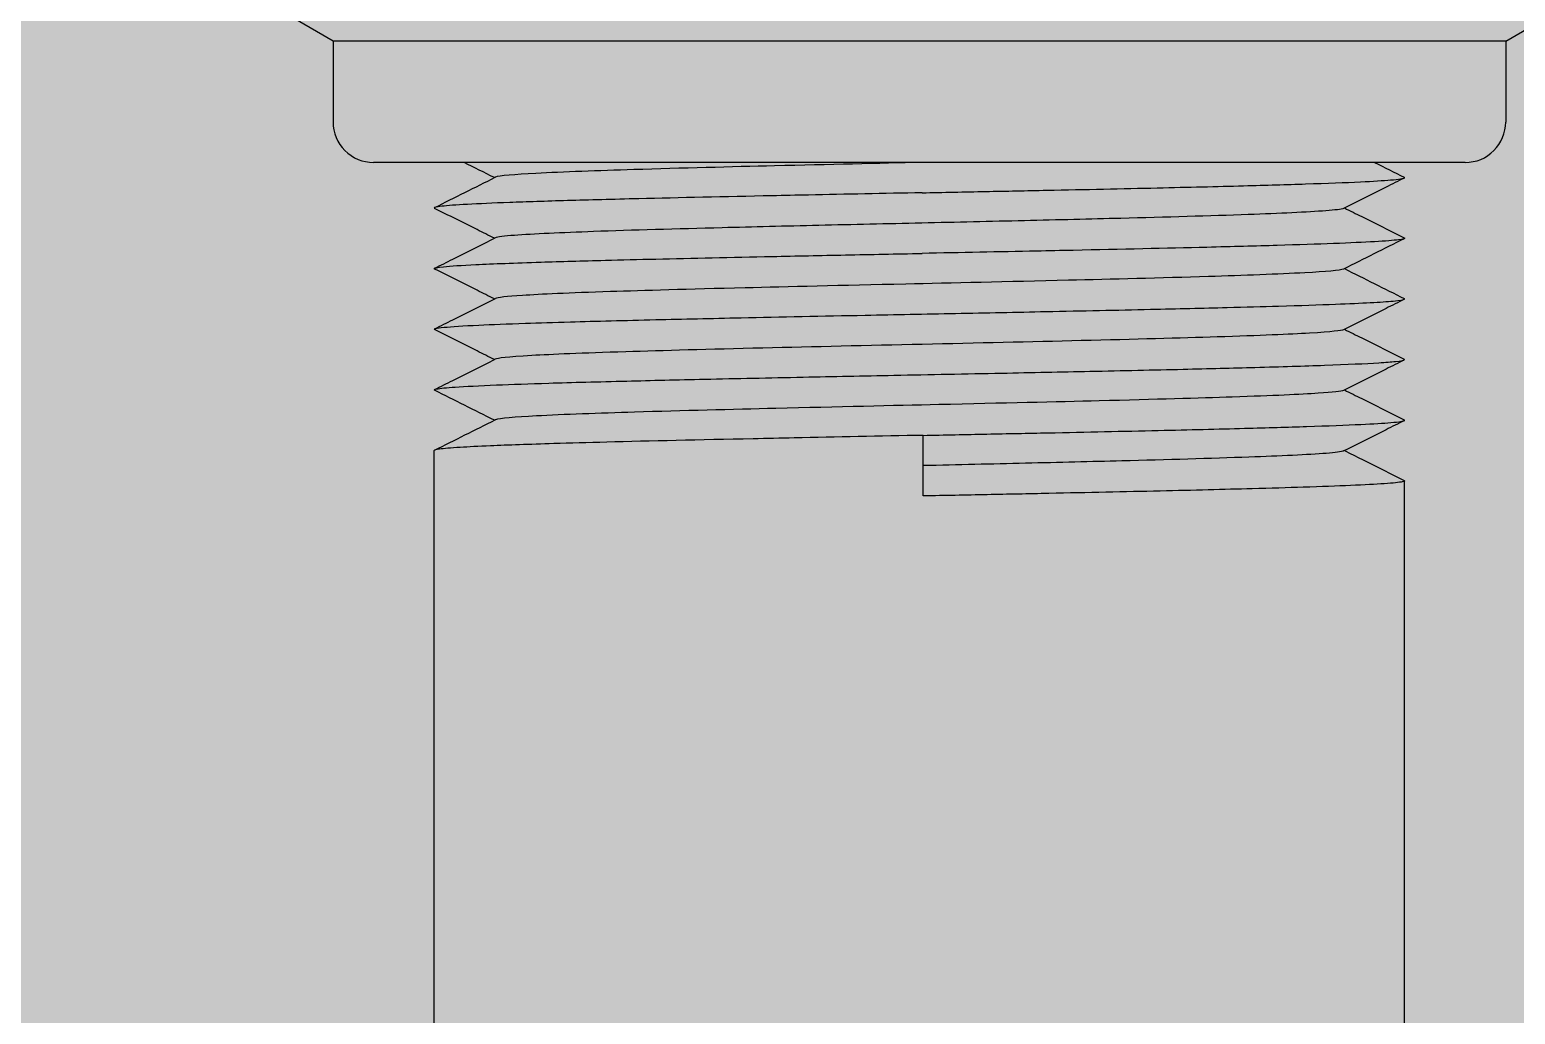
# Model space of a CAD drawing. Header units: millimetres. Extents: x -18489 to 17339, y -1599 to 10961.
# Drawn here: x -14361.509 to -14357.839, y 2984.205 to 2986.638 of the extents above; entities that cross this region are included whole.
import ezdxf

# ---------------------------------------------------------------- set-up
doc = ezdxf.new("R2010")
doc.units = ezdxf.units.MM
for name, color, linetype in [('188K-SM-03-F10-MECH-EQ-Y2257103$0$0 Xref', 8, 'Continuous'), ('188K-SM-03-F10-MECH-EQ-Y2257103$0$M-EQU-FOUNDATION', 8, 'Continuous'), ('188K-SM-03-F10-MECH-EQ-Y2257103$0$Micron CUP L10 HVAC EQU$0$M-MECH-EQU', 136, 'Continuous'), ('188K-SM-03-F10-MECH-EQ-Y2257103$0$Micron CUP L10 HVAC EQU$0$M-PHASE1 AREA', 252, 'Continuous')]:
    doc.layers.add(name, color=color, linetype=linetype)

# ---------------------------------------------------------------- blocks, each defined once
blk = doc.blocks.new('188K-SM-03-F10-MECH-EQ-Y2257103$0$Micron CUP L10 HVAC EQU$0$A$C0c53ceb0')
at = {"layer": '188K-SM-03-F10-MECH-EQ-Y2257103$0$Micron CUP L10 HVAC EQU$0$M-PHASE1 AREA'}
for p, q in [((17823.89366, 20691.92706), (17822.91225, 20692.49368)), ((17852.86433, 20691.92706), (17853.84575, 20692.49368)), ((17852.86433, 20691.92706), (17823.89366, 20691.92706)), ((17823.89366, 20691.92706), (17823.89366, 20689.92908)), ((17852.86433, 20691.92706), (17852.86433, 20689.92908)), ((17851.86535, 20688.93009), (17824.89265, 20688.93009)), ((17838.4754, 20680.68812), (17838.4754, 20682.18686)), ((17838.4754, 20682.18675), (17838.4754, 20682.18661)), ((17826.39114, 20664.45487), (17826.39114, 20681.81017)), ((17850.36686, 20664.45487), (17850.36686, 20681.06108))]:
    blk.add_line(p, q, dxfattribs=at)
for centre, start, end in [((17824.89265, 20689.92908), 180, 270.000034), ((17851.86535, 20689.92908), 269.999966, 0)]:
    blk.add_arc(centre, 0.99899, start, end, dxfattribs=at)
for points in [[(17827.87921, 20688.55444), (17827.62905, 20688.67966), (17827.37889, 20688.80488), (17827.12873, 20688.93009)], [(17849.62466, 20688.93009), (17849.86869, 20688.80795), (17850.11271, 20688.68581), (17850.35674, 20688.56368)], [(17826.40097, 20687.81455), (17826.90094, 20688.06476), (17827.4009, 20688.315), (17827.90085, 20688.56527)], [(17850.35707, 20687.04611), (17849.85711, 20686.7959), (17849.35717, 20686.54567), (17848.85723, 20686.29541)], [(17848.87884, 20686.30622), (17849.37163, 20686.05954), (17849.86444, 20685.81289), (17850.35725, 20685.56625)], [(17827.87922, 20682.55986), (17827.38642, 20682.80655), (17826.89361, 20683.05321), (17826.40079, 20683.29986)], [(17826.40087, 20681.81991), (17826.90088, 20682.07015), (17827.40088, 20682.32041), (17827.90087, 20682.5707)]]:
    blk.add_open_spline(points, degree=3, dxfattribs=at)
for points, knots in [([(17838.42826, 20688.93011), (17837.3931, 20688.90663), (17836.1425, 20688.8784), (17833.74657, 20688.82043), (17832.50009, 20688.78919), (17830.45414, 20688.72625), (17829.56624, 20688.69522), (17828.38131, 20688.63231), (17827.98674, 20688.60143), (17827.90378, 20688.56667), (17827.90225, 20688.56597), (17827.90084, 20688.56527)], [-2.476006906, -2.476006906, -2.476006906, -2.476006906, -2.33493353, -2.33493353, -2.224080613, -2.224080613, -2.142828084, -2.142828084, -2.078931614, -2.078931614, -2.077619707, -2.077619707, -2.077619707, -2.077619707]), ([(17838.44326, 20688.18066), (17838.96825, 20688.19141), (17839.49309, 20688.20202), (17840.52514, 20688.22278), (17841.03074, 20688.23285), (17842.48034, 20688.26235), (17843.39696, 20688.28228), (17845.0197, 20688.3196), (17845.73351, 20688.33652), (17846.94775, 20688.36888), (17847.46214, 20688.38423), (17848.45301, 20688.41703), (17848.90591, 20688.43399), (17849.58759, 20688.4664), (17849.83768, 20688.48174), (17850.22817, 20688.51445), (17850.34346, 20688.53132), (17850.36901, 20688.55362), (17850.3668, 20688.55864), (17850.35674, 20688.56368)], [0.00004101, 0.00004101, 0.00004101, 0.00004101, 0.15773222, 0.15773222, 0.31294243, 0.31294243, 0.60984511, 0.60984511, 0.87515564, 0.87515564, 1.10395556, 1.10395556, 1.37060101, 1.37060101, 1.59994644, 1.59994644, 1.8658588, 1.8658588, 1.94222763, 1.94222763, 1.94222763, 1.94222763]), ([(17850.35708, 20688.54468), (17850.207, 20688.46957), (17850.05692, 20688.39446), (17849.5571, 20688.14432), (17849.20736, 20687.96927), (17848.85764, 20687.79421)], [0, 0, 0, 0, 0.050399283, 0.050399283, 0.167846565, 0.167846565, 0.167846565, 0.167846565]), ([(17838.44326, 20688.18066), (17837.50135, 20688.16216), (17836.55871, 20688.14362), (17835.33763, 20688.11855), (17835.03712, 20688.11228), (17833.56761, 20688.08137), (17832.45323, 20688.05726), (17830.81053, 20688.01714), (17830.2207, 20688.00147), (17829.15182, 20687.97065), (17828.67369, 20687.9554), (17827.8417, 20687.92455), (17827.49135, 20687.90895), (17826.92856, 20687.87811), (17826.71741, 20687.86283), (17826.44369, 20687.83214), (17826.3809, 20687.81667), (17826.39437, 20687.79938), (17826.39704, 20687.79746), (17826.40088, 20687.79554)], [0.00002225, 0.00002225, 0.00002225, 0.00002225, 0.28294007, 0.28294007, 0.37670993, 0.37670993, 0.7467554, 0.7467554, 0.98192751, 0.98192751, 1.21513107, 1.21513107, 1.44957095, 1.44957095, 1.68346537, 1.68346537, 1.91593841, 1.91593841, 1.94508531, 1.94508531, 1.94508531, 1.94508531]), ([(17827.87896, 20687.05575), (17827.73624, 20687.12719), (17827.59353, 20687.19863), (17827.10084, 20687.44523), (17826.75086, 20687.62039), (17826.40088, 20687.79554)], [0.00241188, 0.00241188, 0.00241188, 0.00241188, 0.050339409, 0.050339409, 0.167867119, 0.167867119, 0.167867119, 0.167867119]), ([(17848.85773, 20687.79416), (17848.81452, 20687.77238), (17848.64364, 20687.75266), (17847.97694, 20687.70017), (17847.26775, 20687.66916), (17845.56063, 20687.60777), (17844.46271, 20687.57684), (17842.60164, 20687.52877), (17841.80271, 20687.5094), (17840.14307, 20687.47046), (17839.28936, 20687.45104), (17838.43523, 20687.43161)], [-1.36260444, -1.36260444, -1.36260444, -1.36260444, -1.20571886, -1.20571886, -0.89579076, -0.89579076, -0.51444599, -0.51444599, -0.25661073, -0.25661073, -0.00004161, -0.00004161, -0.00004161, -0.00004161]), ([(17848.87906, 20687.80493), (17849.02179, 20687.73349), (17849.16453, 20687.66204), (17849.65723, 20687.41543), (17850.0072, 20687.24028), (17850.35717, 20687.06513)], [0.002408094, 0.002408094, 0.002408094, 0.002408094, 0.05034083, 0.05034083, 0.167866644, 0.167866644, 0.167866644, 0.167866644]), ([(17838.43523, 20687.43161), (17837.5811, 20687.41218), (17836.72626, 20687.39276), (17835.06219, 20687.35382), (17834.25995, 20687.33445), (17832.38824, 20687.28638), (17831.2813, 20687.25545), (17829.55185, 20687.19406), (17828.82986, 20687.16305), (17828.13055, 20687.10988), (17827.94557, 20687.08932), (17827.90033, 20687.06653)], [-13.32688913, -13.32688913, -13.32688913, -13.32688913, -13.07032001, -13.07032001, -12.81248475, -12.81248475, -12.43113997, -12.43113997, -12.12121186, -12.12121186, -11.95826715, -11.95826715, -11.95826715, -11.95826715]), ([(17826.401, 20686.31603), (17826.55107, 20686.39113), (17826.70114, 20686.46623), (17827.20094, 20686.71638), (17827.55068, 20686.89142), (17827.9004, 20687.06648)], [0, 0, 0, 0, 0.050394965, 0.050394965, 0.167841987, 0.167841987, 0.167841987, 0.167841987]), ([(17850.35717, 20687.06513), (17850.35814, 20687.06465), (17850.35904, 20687.06416), (17850.38586, 20687.04829), (17850.33683, 20687.03278), (17850.08961, 20687.00203), (17849.89183, 20686.98676), (17849.35463, 20686.95593), (17849.01595, 20686.94031), (17848.20643, 20686.90941), (17847.73943, 20686.89418), (17846.69056, 20686.86338), (17846.10901, 20686.8477), (17844.47564, 20686.80727), (17843.35819, 20686.78291), (17841.87983, 20686.75169), (17841.57707, 20686.74535), (17840.34676, 20686.72), (17839.39525, 20686.70126), (17838.44326, 20686.68256)], [5.63442903, 5.63442903, 5.63442903, 5.63442903, 5.64180585, 5.64180585, 5.87540034, 5.87540034, 6.10951243, 6.10951243, 6.34463089, 6.34463089, 6.57787153, 6.57787153, 6.81343272, 6.81343272, 7.18759455, 7.18759455, 7.28250101, 7.28250101, 7.5687502, 7.5687502, 7.5687502, 7.5687502]), ([(17826.40132, 20686.29694), (17826.39503, 20686.30009), (17826.3918, 20686.30323), (17826.39084, 20686.32219), (17826.46856, 20686.33746), (17826.79623, 20686.37063), (17827.06514, 20686.38863), (17827.8436, 20686.4269), (17828.3843, 20686.44681), (17829.50888, 20686.48286), (17830.04022, 20686.49825), (17831.01513, 20686.52353), (17831.43311, 20686.53365), (17832.76256, 20686.56492), (17833.73015, 20686.58665), (17835.33208, 20686.61996), (17835.93722, 20686.63199), (17837.17598, 20686.65681), (17837.80983, 20686.66963), (17838.44326, 20686.68256)], [21.38464745, 21.38464745, 21.38464745, 21.38464745, 21.4333712, 21.4333712, 21.67975974, 21.67975974, 21.95503343, 21.95503343, 22.27819626, 22.27819626, 22.51453548, 22.51453548, 22.67623701, 22.67623701, 23.00713978, 23.00713978, 23.20033932, 23.20033932, 23.39786555, 23.39786555, 23.39786555, 23.39786555]), ([(17827.87951, 20685.55704), (17827.73677, 20685.6285), (17827.59402, 20685.69996), (17827.1013, 20685.9466), (17826.75131, 20686.12178), (17826.40132, 20686.29694)], [0.002440174, 0.002440174, 0.002440174, 0.002440174, 0.050377423, 0.050377423, 0.167910423, 0.167910423, 0.167910423, 0.167910423]), ([(17848.85723, 20686.29541), (17848.78955, 20686.26152), (17848.41033, 20686.23079), (17847.25448, 20686.16799), (17846.37813, 20686.13697), (17844.35228, 20686.07403), (17843.11277, 20686.04279), (17840.54979, 20685.98053), (17839.14892, 20685.94921), (17836.45456, 20685.88791), (17835.11181, 20685.85669), (17832.66148, 20685.79559), (17831.56804, 20685.76454), (17829.71303, 20685.70306), (17829.0197, 20685.6721), (17828.17808, 20685.61832), (17827.95198, 20685.5932), (17827.90135, 20685.56795)], [-11.24772226, -11.24772226, -11.24772226, -11.24772226, -11.18410262, -11.18410262, -11.10285009, -11.10285009, -10.99199717, -10.99199717, -10.83228899, -10.83228899, -10.60273426, -10.60273426, -10.29244299, -10.29244299, -9.90332474, -9.90332474, -9.55431889, -9.55431889, -9.55431889, -9.55431889]), ([(17826.40115, 20684.79796), (17826.36276, 20684.81716), (17826.44086, 20684.83682), (17826.81828, 20684.87421), (17827.10752, 20684.89215), (17827.81566, 20684.92608), (17828.20018, 20684.94148), (17828.9817, 20684.96791), (17829.35295, 20684.97915), (17830.38904, 20685.00876), (17831.09879, 20685.0274), (17832.5303, 20685.06132), (17833.23615, 20685.07659), (17834.95436, 20685.11342), (17835.98755, 20685.13497), (17837.78019, 20685.17044), (17838.52642, 20685.18499), (17840.02626, 20685.21518), (17840.7763, 20685.23055), (17842.40371, 20685.26391), (17843.26776, 20685.28189), (17844.75419, 20685.31587), (17845.38891, 20685.33128), (17846.43089, 20685.35785), (17846.85658, 20685.36924), (17847.78156, 20685.39657), (17848.25463, 20685.41263), (17849.32597, 20685.45429), (17849.80549, 20685.47915), (17850.251, 20685.52075), (17850.34485, 20685.53622), (17850.36911, 20685.55637), (17850.36714, 20685.5613), (17850.35725, 20685.56625)], [13.58909212, 13.58909212, 13.58909212, 13.58909212, 13.89208438, 13.89208438, 14.18303967, 14.18303967, 14.42131428, 14.42131428, 14.60206032, 14.60206032, 14.88749749, 14.88749749, 15.13512991, 15.13512991, 15.46450384, 15.46450384, 15.69655848, 15.69655848, 15.93175735, 15.93175735, 16.21978798, 16.21978798, 16.45515511, 16.45515511, 16.63598304, 16.63598304, 16.87964521, 16.87964521, 17.27873114, 17.27873114, 17.51790132, 17.51790132, 17.59536916, 17.59536916, 17.59536916, 17.59536916]), ([(17826.40141, 20684.81719), (17826.55132, 20684.89222), (17826.70124, 20684.96725), (17827.20121, 20685.2175), (17827.55126, 20685.39272), (17827.9013, 20685.56795)], [0, 0, 0, 0, 0.050343498, 0.050343498, 0.167899289, 0.167899289, 0.167899289, 0.167899289]), ([(17850.35729, 20685.54777), (17850.20723, 20685.47267), (17850.05716, 20685.39756), (17849.55716, 20685.14731), (17849.20722, 20684.97216), (17848.85729, 20684.79699)], [0, 0, 0, 0, 0.050393429, 0.050393429, 0.16790986, 0.16790986, 0.16790986, 0.16790986]), ([(17848.87893, 20684.80782), (17849.02176, 20684.73633), (17849.16459, 20684.66483), (17849.65719, 20684.41827), (17850.00696, 20684.24321), (17850.35674, 20684.06816)], [0.00241265, 0.00241265, 0.00241265, 0.00241265, 0.050378319, 0.050378319, 0.167838661, 0.167838661, 0.167838661, 0.167838661]), ([(17827.87902, 20684.05828), (17827.73619, 20684.12977), (17827.59337, 20684.20126), (17827.10075, 20684.44783), (17826.75096, 20684.6229), (17826.40116, 20684.79796)], [0.002407625, 0.002407625, 0.002407625, 0.002407625, 0.050371862, 0.050371862, 0.167838355, 0.167838355, 0.167838355, 0.167838355]), ([(17848.85731, 20684.797), (17848.80789, 20684.77223), (17848.58126, 20684.74335), (17847.53367, 20684.68321), (17846.80171, 20684.65242), (17844.82721, 20684.58949), (17843.70083, 20684.55887), (17841.13298, 20684.49572), (17839.79202, 20684.46518), (17837.10657, 20684.40411), (17835.7621, 20684.37357), (17833.18031, 20684.31042), (17832.04353, 20684.2798), (17830.04322, 20684.21687), (17829.29563, 20684.18608), (17828.19015, 20684.12452), (17827.95147, 20684.09456), (17827.90062, 20684.06909)], [-6.917547428, -6.917547428, -6.917547428, -6.917547428, -6.838534939, -6.838534939, -6.772081017, -6.772081017, -6.715985155, -6.715985155, -6.663464425, -6.663464425, -6.610943695, -6.610943695, -6.554847832, -6.554847832, -6.48839391, -6.48839391, -6.405953774, -6.405953774, -6.405953774, -6.405953774]), ([(17826.40078, 20683.29982), (17826.37776, 20683.3113), (17826.39731, 20683.32266), (17826.53961, 20683.34921), (17826.69119, 20683.36456), (17827.16441, 20683.39716), (17827.50701, 20683.41394), (17828.30432, 20683.44616), (17828.73773, 20683.4615), (17829.79866, 20683.49445), (17830.44338, 20683.51155), (17831.75261, 20683.54411), (17832.39848, 20683.55945), (17833.85385, 20683.59198), (17834.66868, 20683.60869), (17836.24268, 20683.64084), (17836.99375, 20683.65619), (17838.63929, 20683.68923), (17839.52983, 20683.7064), (17841.15097, 20683.73904), (17841.88293, 20683.75438), (17843.39804, 20683.78681), (17844.16858, 20683.80344), (17845.52574, 20683.83549), (17846.12135, 20683.85084), (17847.31597, 20683.88399), (17847.89086, 20683.90126), (17848.94652, 20683.93931), (17849.39958, 20683.96021), (17849.89828, 20683.99083), (17850.03471, 20684.00107), (17850.28493, 20684.02647), (17850.36139, 20684.04186), (17850.36718, 20684.0608), (17850.36407, 20684.06447), (17850.35674, 20684.06813)], [5.70083123, 5.70083123, 5.70083123, 5.70083123, 5.88182039, 5.88182039, 6.11642107, 6.11642107, 6.38697406, 6.38697406, 6.62229495, 6.62229495, 6.8987304, 6.8987304, 7.13449994, 7.13449994, 7.40531371, 7.40531371, 7.64186697, 7.64186697, 7.92105606, 7.92105606, 8.15788469, 8.15788469, 8.42866991, 8.42866991, 8.66647263, 8.66647263, 8.94877691, 8.94877691, 9.27090371, 9.27090371, 9.43651285, 9.43651285, 9.67573026, 9.67573026, 9.73384373, 9.73384373, 9.73384373, 9.73384373]), ([(17826.40069, 20683.31836), (17826.55077, 20683.39347), (17826.70085, 20683.46858), (17827.20083, 20683.71881), (17827.55073, 20683.89395), (17827.90062, 20684.06909)], [0, 0, 0, 0, 0.050398301, 0.050398301, 0.167901072, 0.167901072, 0.167901072, 0.167901072]), ([(17850.35654, 20684.04885), (17850.20662, 20683.97382), (17850.0567, 20683.89878), (17849.55676, 20683.64855), (17849.20674, 20683.47334), (17848.85672, 20683.29812)], [0, 0, 0, 0, 0.050344286, 0.050344286, 0.167890871, 0.167890871, 0.167890871, 0.167890871]), ([(17848.85664, 20683.29812), (17848.80813, 20683.27396), (17848.5987, 20683.24989), (17847.80306, 20683.19719), (17847.12592, 20683.16623), (17845.29745, 20683.10475), (17844.21567, 20683.0737), (17841.78035, 20683.0126), (17840.4431, 20682.98138), (17837.75012, 20682.92008), (17836.34764, 20682.88876), (17833.77199, 20682.8265), (17832.52379, 20682.79526), (17830.47285, 20682.73232), (17829.58208, 20682.70129), (17828.39045, 20682.63838), (17827.99233, 20682.6075), (17827.90475, 20682.57253), (17827.90269, 20682.57161), (17827.90086, 20682.5707)], [-3.7577975, -3.7577975, -3.7577975, -3.7577975, -3.42360411, -3.42360411, -3.03448586, -3.03448586, -2.72419459, -2.72419459, -2.49463986, -2.49463986, -2.33493168, -2.33493168, -2.22407876, -2.22407876, -2.14282623, -2.14282623, -2.07892976, -2.07892976, -2.07722119, -2.07722119, -2.07722119, -2.07722119]), ([(17848.8785, 20683.30903), (17849.02123, 20683.23758), (17849.16395, 20683.16613), (17849.6567, 20682.91948), (17850.00673, 20682.74428), (17850.35676, 20682.56909)], [0.002440135, 0.002440135, 0.002440135, 0.002440135, 0.050371292, 0.050371292, 0.167917326, 0.167917326, 0.167917326, 0.167917326]), ([(17838.4754, 20682.18675), (17839, 20682.19747), (17839.52435, 20682.20807), (17840.55532, 20682.22882), (17841.06033, 20682.23889), (17842.50809, 20682.26836), (17843.42327, 20682.28829), (17845.04584, 20682.32565), (17845.76059, 20682.34262), (17846.97355, 20682.37505), (17847.48619, 20682.39039), (17848.47096, 20682.42312), (17848.92009, 20682.44001), (17849.5971, 20682.47235), (17849.84562, 20682.4877), (17850.2336, 20682.52049), (17850.34706, 20682.53744), (17850.36876, 20682.55957), (17850.36629, 20682.56432), (17850.35676, 20682.56909)], [0.00004681, 0.00004681, 0.00004681, 0.00004681, 0.15762396, 0.15762396, 0.31273274, 0.31273274, 0.6094721, 0.6094721, 0.87563781, 0.87563781, 1.10440734, 1.10440734, 1.37000183, 1.37000183, 1.59937182, 1.59937182, 1.86654941, 1.86654941, 1.93892102, 1.93892102, 1.93892102, 1.93892102]), ([(17850.3571, 20682.55012), (17850.20701, 20682.47501), (17850.05693, 20682.3999), (17849.5571, 20682.14975), (17849.20737, 20681.9747), (17848.85764, 20681.79964)], [0, 0, 0, 0, 0.050400182, 0.050400182, 0.167847868, 0.167847868, 0.167847868, 0.167847868]), ([(17838.4754, 20682.18675), (17837.39934, 20682.16501), (17836.327, 20682.14438), (17834.94415, 20682.11575), (17834.60522, 20682.10856), (17832.95201, 20682.07307), (17831.72727, 20682.04624), (17830.18574, 20682.00565), (17829.74902, 20681.99328), (17828.73857, 20681.96269), (17828.21294, 20681.94492), (17827.48598, 20681.91374), (17827.23582, 20681.90094), (17826.79797, 20681.87383), (17826.62653, 20681.85968), (17826.43424, 20681.83383), (17826.39114, 20681.82199), (17826.39114, 20681.81016)], [0.00003697, 0.00003697, 0.00003697, 0.00003697, 0.32325902, 0.32325902, 0.42994336, 0.42994336, 0.85182297, 0.85182297, 1.0354879, 1.0354879, 1.31340126, 1.31340126, 1.50274692, 1.50274692, 1.72096542, 1.72096542, 1.89739226, 1.89739226, 1.89739226, 1.89739226]), ([(17848.85775, 20681.79959), (17848.81503, 20681.77806), (17848.64758, 20681.75856), (17847.98897, 20681.70623), (17847.28299, 20681.67523), (17845.58148, 20681.61384), (17844.48583, 20681.58291), (17842.62747, 20681.53484), (17841.82938, 20681.51547), (17840.17478, 20681.47662), (17839.32549, 20681.45729), (17838.4754, 20681.43795)], [-1.36107915, -1.36107915, -1.36107915, -1.36107915, -1.20571699, -1.20571699, -0.89578888, -0.89578888, -0.5144441, -0.5144441, -0.25660979, -0.25660979, -0.00124667, -0.00124667, -0.00124667, -0.00124667]), ([(17848.87907, 20681.81037), (17849.0218, 20681.73892), (17849.16454, 20681.66747), (17849.65739, 20681.42079), (17850.00751, 20681.24556), (17850.35764, 20681.07034)], [0.002407177, 0.002407177, 0.002407177, 0.002407177, 0.050341283, 0.050341283, 0.167916738, 0.167916738, 0.167916738, 0.167916738]), ([(17850.35763, 20681.07037), (17850.37919, 20681.0595), (17850.36301, 20681.04857), (17850.23317, 20681.02194), (17850.08446, 20681.00656), (17849.65108, 20680.97677), (17849.37138, 20680.96228), (17848.69647, 20680.93269), (17848.30607, 20680.91803), (17847.47835, 20680.89122), (17847.05543, 20680.87901), (17845.90972, 20680.84793), (17845.14728, 20680.82859), (17843.46097, 20680.79001), (17842.53713, 20680.77082), (17841.07585, 20680.74028), (17840.56685, 20680.72977), (17839.53001, 20680.70885), (17839.00313, 20680.69847), (17838.4754, 20680.68812)], [5.62545465, 5.62545465, 5.62545465, 5.62545465, 5.79127432, 5.79127432, 6.02182442, 6.02182442, 6.24575551, 6.24575551, 6.46344136, 6.46344136, 6.65221482, 6.65221482, 6.93616366, 6.93616366, 7.23558839, 7.23558839, 7.3915807, 7.3915807, 7.55009781, 7.55009781, 7.55009781, 7.55009781])]:
    blk.add_open_spline(points, degree=3, knots=knots, dxfattribs=at)
blk = doc.blocks.new('188K-SM-03-F10-MECH-EQ-Y2257103$0$Micron CUP L10 HVAC EQU')
at = {"layer": '188K-SM-03-F10-MECH-EQ-Y2257103$0$Micron CUP L10 HVAC EQU$0$M-MECH-EQU'}
blk.add_blockref('188K-SM-03-F10-MECH-EQ-Y2257103$0$Micron CUP L10 HVAC EQU$0$A$C0c53ceb0', (-206166.7, 2082.176), dxfattribs=at)
blk = doc.blocks.new('188K-SM-03-F10-MECH-EQ-Y2257103')
at = {"layer": '188K-SM-03-F10-MECH-EQ-Y2257103$0$M-EQU-FOUNDATION'}
h = blk.add_hatch(dxfattribs=at)
h.set_pattern_fill('AR-CONC', color=256, scale=0.1)
h.set_pattern_definition([(50, (4473.521, 709.199), (18.218467, -1.593909), [1.905, -20.955]), (355, (4473.521, 709.2), (-3.524342, 19.105685), [1.524, -16.764058]), (100.45144, (4475.04, 709.066), (14.694125, 17.511775), [1.619001, -17.809024]), (46.1842, (4473.521, 714.28), (27.107904, -4.204233), [2.8575, -31.4325]), (96.63556, (4475.78, 713.93), (23.740413, 24.742612), [2.428502, -26.71356]), (351.18415, (4473.52, 714.28), (23.740413, 24.742612), [2.285997, -25.145973]), (21, (4476.061, 713.009), (15.161439, -10.22652), [1.905, -20.955]), (326, (4476.061, 713.01), (6.180203, 18.418797), [1.524, -16.764]), (71.45144, (4477.325, 712.157), (21.341642, 8.192277), [1.619001, -17.808994]), (37.5, (4473.5214, 709.199), (0.3088603, 8.4555039), [0, -16.5608, 0, -17.018, 0, -16.8275]), (7.5, (4473.521, 709.199), (6.6819663, 10.0180575), [0, -9.7028, 0, -16.1798, 0, -6.4135]), (327.5, (4467.857, 709.199), (13.5590595, -0.5728744), [0, -6.35, 0, -19.812, 0, -26.289]), (317.5, (4465.317, 709.199), (14.812918, 2.542649), [0, -8.255, 0, -13.1572, 0, -18.669])])
h.paths.add_polyline_path([(-14928.1486, 5602.4586), (-14278.1486, 5602.4586), (-14278.1486, 1902.4586), (-14928.1486, 1902.4586)], flags=16)
h.paths.add_polyline_path([(-14933.1486, 5607.4586), (-14273.1486, 5607.4586), (-14273.1486, 1897.4586), (-14933.1486, 1897.4586)])
h = blk.add_hatch(dxfattribs=at)
h.set_pattern_fill('AR-CONC', color=256, scale=0.3)
h.set_pattern_definition([(50, (4473.52, 709.2), (54.6554, -4.78173), [5.715, -62.865]), (355, (4473.52, 709.2), (-10.57303, 57.31705), [4.572, -50.29218]), (100.45144, (4478.076, 708.8), (44.08237, 52.53533), [4.857, -53.42707]), (46.1842, (4473.52, 724.44), (81.32371, -12.6127), [8.5725, -94.2975]), (96.63556, (4480.3, 723.39), (71.22124, 74.22784), [7.2855, -80.14068]), (351.18415, (4473.52, 724.44), (71.22124, 74.22784), [6.858, -75.43792]), (21, (4481.14, 720.63), (45.48432, -30.67956), [5.715, -62.865]), (326, (4481.14, 720.63), (18.54061, 55.25639), [4.572, -50.292]), (71.45144, (4484.93, 718.07), (64.02493, 24.57683), [4.857, -53.42698]), (37.5, (4473.521, 709.2), (0.926581, 25.366512), [0, -49.6824, 0, -51.054, 0, -50.4825]), (7.5, (4473.52, 709.2), (20.0459, 30.054172), [0, -29.1084, 0, -48.5394, 0, -19.2405]), (327.5, (4456.529, 709.2), (40.677179, -1.718623), [0, -19.05, 0, -59.436, 0, -78.867]), (317.5, (4448.91, 709.2), (44.438754, 7.62795), [0, -24.765, 0, -39.4716, 0, -56.007])])
h.paths.add_polyline_path([(-14918.1486, 5592.4586), (-14288.1486, 5592.4586), (-14288.1486, 1912.4586), (-14918.1486, 1912.4586)])
at = {"layer": '188K-SM-03-F10-MECH-EQ-Y2257103$0$0 Xref', "xscale": 0.1, "yscale": 0.1, "zscale": 0.1}
blk.add_blockref('188K-SM-03-F10-MECH-EQ-Y2257103$0$Micron CUP L10 HVAC EQU', (4473.5214, 709.1992), dxfattribs=at)

msp = doc.modelspace()

# ---------------------------------------------------------------- block references
msp.add_blockref('188K-SM-03-F10-MECH-EQ-Y2257103', (0, 0))

doc.saveas('drawing.dxf')
